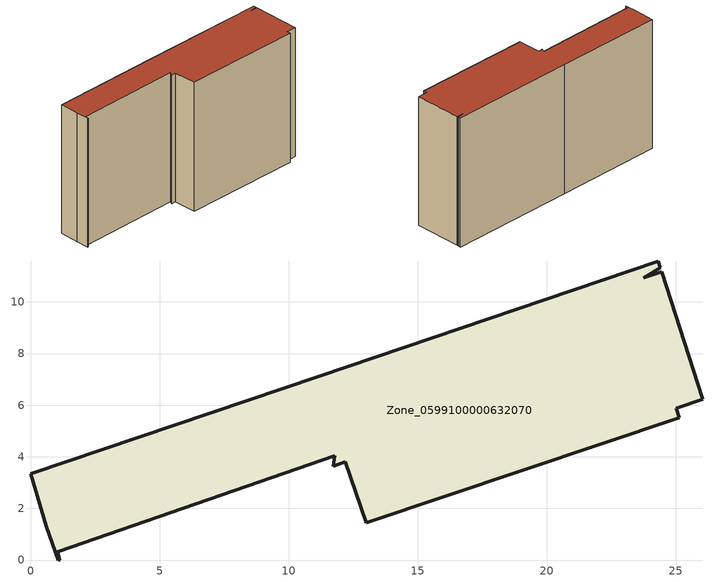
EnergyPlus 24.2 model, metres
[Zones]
Zone_0599100000632070
 floor ground (C_G): 1.05,0.32 1.13,0.02 1.08,0 0.61,1.31 0,3.34 11.19,7.12 24.33,11.59 24.41,11.33 23.77,10.94 24.46,11.17 26.05,6.23 25.02,5.89 25.14,5.51 13.01,1.45 12.2,3.8 11.72,3.64 11.78,4.05 z0
 wall outside (C_F): 13.01,1.45 25.14,5.51 25.02,5.89 26.05,6.23 24.46,11.17 23.77,10.94 24.41,11.33 24.33,11.59 11.19,7.12 0,3.34 0.61,1.31 1.08,0 1.13,0.02 1.05,0.32 11.78,4.05 11.72,3.64 12.2,3.8 13.01,1.45 z0:14.1
 roof outside (C_R): 11.19,7.12 0,3.34 0.61,1.31 1.08,0 1.13,0.02 1.05,0.32 11.78,4.05 11.72,3.64 12.2,3.8 13.01,1.45 25.14,5.51 25.02,5.89 26.05,6.23 24.46,11.17 23.77,10.94 24.41,11.33 24.33,11.59 z14.1
[BUILDING]
Pand.0599100000632070: North Axis=0; Terrain=City; Loads Convergence Tolerance Value=0.04; Temperature Convergence Tolerance Value=0.4; Solar Distribution=FullExterior; Maximum Number of Warmup Days=25; Minimum Number of Warmup Days=1
[Site:Location]
Rotterdam.The.Hague.AP_ZH_NLD Design_Conditions: Latitude=51.96; Longitude=4.45; Time Zone=1; Elevation=-4.5
[SITE:GROUNDTEMPERATURE:BUILDINGSURFACE]
18, 18, 18, 18, 18, 18, 18, 18, 18, 18, 18, 18
[MATERIAL] Thermal Absorptance=0.9; Solar Absorptance=0.7; Visible Absorptance=0.7
Name | Roughness | Thickness | Conductivity | Density | Specific Heat
G.TI.1946 | MediumSmooth | 0.15 | 1 | 540 | 1210
F.TI.1946 | Rough | 0.3 | 0.857143 | 1920 | 840
R.TI.1946 | MediumRough | 0.2 | 0.1 | 1500 | 1000
[CONSTRUCTION]
C_G: G.TI.1946
C_F: F.TI.1946
C_R: R.TI.1946
[ZONE]
Zone_0599100000632070: Type=1; Multiplier=1; Ceiling Height=Autocalculate; Volume=Autocalculate; Floor Area=autocalculate; Part of Total Floor Area=Yes
[ZONEINFILTRATION:DESIGNFLOWRATE]
Infil_Zone_0599100000632070: Zone or ZoneList or Space or SpaceList=Zone_0599100000632070; Schedule=AlwaysOn; Design Flow Rate Calculation Method=Flow/Area; Flow Rate per Floor Area=0.003; Constant Term Coefficient=1; Temperature Term Coefficient=0; Velocity Term Coefficient=0; Velocity Squared Term Coefficient=0
[HVACTEMPLATE:ZONE:IDEALLOADSAIRSYSTEM]
Zone_0599100000632070: Maximum Heating Supply Air Temperature=50; Minimum Cooling Supply Air Temperature=13; Maximum Heating Supply Air Humidity Ratio=0.0156; Minimum Cooling Supply Air Humidity Ratio=0.0077; Heating Limit=NoLimit; Cooling Limit=NoLimit; Dehumidification Control Type=ConstantSensibleHeatRatio; Cooling Sensible Heat Ratio=0.7; Dehumidification Setpoint=60; Humidification Control Type=None; Humidification Setpoint=30; Outdoor Air Method=None; Outdoor Air Flow Rate per Person=0.00944; Outdoor Air Flow Rate per Zone Floor Area=0; Outdoor Air Flow Rate per Zone=0; Demand Controlled Ventilation Type=None; Outdoor Air Economizer Type=NoEconomizer; Heat Recovery Type=None; Sensible Heat Recovery Effectiveness=0.7; Latent Heat Recovery Effectiveness=0.65
[ZONECONTROL:THERMOSTAT]
ThermostatControl_Zone_0599100000632070: Zone or ZoneList=Zone_0599100000632070; Control Type Schedule=DualSetpointControlType; Control 1=Thermostat_Zone_0599100000632070; Temperature Difference Between Cutout And Setpoint=0
[THERMOSTATSETPOINT:DUALSETPOINT]
Thermostat_Zone_0599100000632070: Heating Setpoint Temperature Schedule=HeatingSetpoint_Zone_0599100000632070; Cooling Setpoint Temperature Schedule=CoolingSetpoint_Zone_0599100000632070
[SCHEDULE:COMPACT]
HeatingSetpoint_Zone_0599100000632070: Through: 12/31, For: AllDays, Until: 24:00, 21
CoolingSetpoint_Zone_0599100000632070: Through: 12/31, For: AllDays, Until: 24:00, 24
DualSetpointControlType: Through: 12/31, For: AllDays, Until: 24:00, 4
AlwaysOn: Through: 12/31, For: AllDays, Until: 24:00, 1
